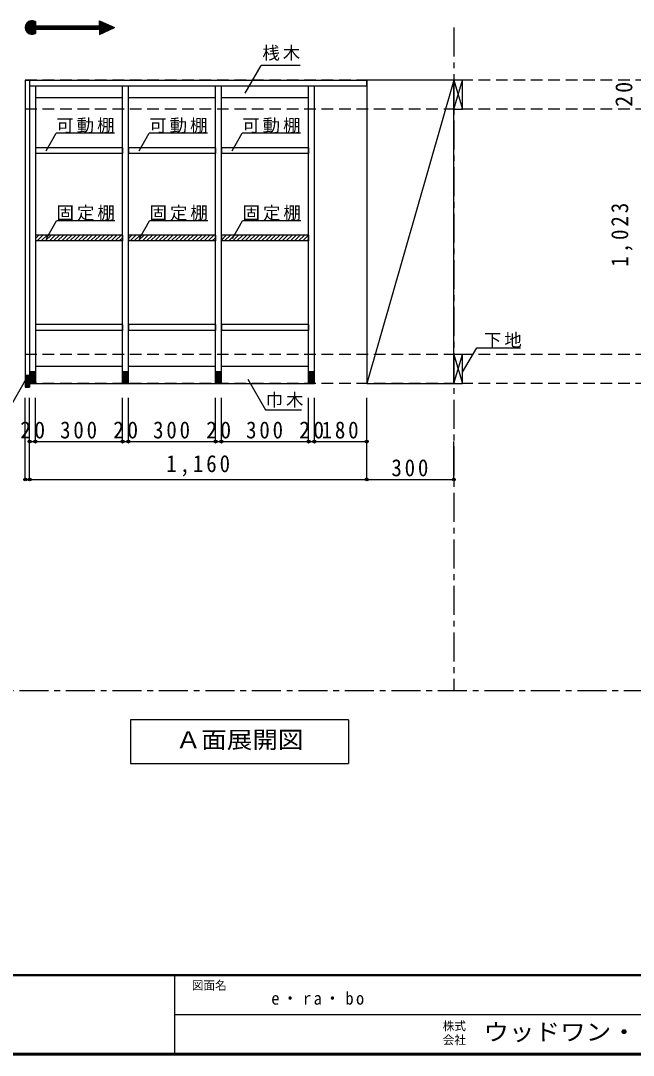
# Model space of a CAD drawing. Units: millimetres at full size, sheet at 1:20. Extents: x -8000 to 8000, y -2932 to 2722.
# Drawn here: x -4629 to -2521, y -2864 to 693 of the extents above; entities that cross this region are included whole.
import ezdxf
from ezdxf.enums import TextEntityAlignment as Align

# ---------------------------------------------------------------- set-up
doc = ezdxf.new("R2010")
doc.units = ezdxf.units.MM
doc.header["$LTSCALE"] = 20
doc.header["$PDMODE"] = 32
doc.header["$PDSIZE"] = 10
doc.linetypes.add('CHAIN1', pattern=[8, 5, -1, 1, -1])
doc.linetypes.add('DASHED2', pattern=[3, 2, -1])
for name, color, linetype in [('0-2_本体', 2, 'Continuous'), ('0-3_固定棚', 3, 'Continuous'), ('0-5', 4, 'Continuous'), ('0-7_桟木・巾木', 2, 'Continuous'), ('0-8_引き出し', 3, 'Continuous'), ('0-A_文字', 7, 'Continuous'), ('0-B_寸法', 4, 'Continuous'), ('0-C_ハッチ', 4, 'Continuous'), ('F-1_枠', 6, 'Continuous'), ('F-A_文字', 7, 'Continuous')]:
    doc.layers.add(name, color=color, linetype=linetype)
doc.styles.add('ＭＳ ゴシック', font='')
doc.styles.get('ＭＳ ゴシック').set_extended_font_data('MS Gothic')

# ---------------------------------------------------------------- blocks, each defined once
blk = doc.blocks.new('R40')
at = {"layer": '0-5', "color": 3}
for p, q in [((10, 18.67), (-10, 18.67)), ((-10, 16), (10, 16)), ((-10, 13.33), (10, 13.33)), ((-10, 10.67), (10, 10.67)), ((-10, 8), (10, 8)), ((-10, 5.33), (10, 5.33)), ((-10, 2.67), (10, 2.67)), ((-10, 0), (10, 0)), ((-10, -2.67), (10, -2.67)), ((-10, -5.33), (10, -5.33)), ((-10, -8), (10, -8)), ((-10, -10.67), (10, -10.67)), ((-10, -13.33), (10, -13.33)), ((-10, -16), (10, -16)), ((-10, -18.67), (10, -18.67))]:
    blk.add_line(p, q, dxfattribs=at)
blk = doc.blocks.new('R40-2')
at = {"layer": '0-5', "color": 3}
for p, q in [((7.5, 18.67), (-7.5, 18.67)), ((-7.5, 16), (7.5, 16)), ((-7.5, 13.33), (7.5, 13.33)), ((-7.5, 10.67), (7.5, 10.67)), ((-7.5, 8), (7.5, 8)), ((-7.5, 5.33), (7.5, 5.33)), ((-7.5, 2.67), (7.5, 2.67)), ((-7.5, 0), (7.5, 0)), ((-7.5, -2.67), (7.5, -2.67)), ((-7.5, -5.33), (7.5, -5.33)), ((-7.5, -8), (7.5, -8)), ((-7.5, -10.67), (7.5, -10.67)), ((-7.5, -13.33), (7.5, -13.33)), ((-7.5, -16), (7.5, -16)), ((-7.5, -18.67), (7.5, -18.67))]:
    blk.add_line(p, q, dxfattribs=at)

msp = doc.modelspace()

# ---------------------------------------------------------------- linework, layer by layer
at = {"layer": '0-2_本体', "color": 3}
for p, q in [((-4613.27, 488.73), (-3438.27, 488.73)), ((-4598.27, 488.73), (-4598.27, -567.27)), ((-4598.27, 468.73), (-3438.27, 468.73)), ((-4578.27, 468.73), (-4578.27, -554.27)), ((-4278.27, -554.27), (-4278.27, 468.73)), ((-4258.27, -554.27), (-4258.27, 468.73)), ((-3958.27, -554.27), (-3958.27, 468.73)), ((-3938.27, -554.27), (-3938.27, 468.73)), ((-3638.27, -554.27), (-3638.27, 468.73)), ((-3618.27, -554.27), (-3618.27, 468.73)), ((-3438.27, 468.73), (-3438.27, 488.73)), ((-4613.27, -567.27), (-4598.27, -567.27)), ((-4598.27, -554.27), (-3618.27, -554.27))]:
    msp.add_line(p, q, dxfattribs=at)
at = {"layer": '0-2_本体'}
msp.add_line((-3138.27, 488.73), (-3438.27, -554.27), dxfattribs=at)
at = {"layer": '0-2_本体', "color": 3}
msp.add_lwpolyline([(-4613.27, 488.73), (-4613.27, -567.27), (-4598.27, -567.27)], dxfattribs=at)
at = {"layer": '0-2_本体'}
msp.add_lwpolyline([(-3438.27, 488.73), (-3438.27, -554.27), (-3138.27, -554.27), (-3138.27, 488.73)], close=True, dxfattribs=at)
at = {"layer": '0-3_固定棚'}
for p, q in [((-4578.27, 256.23), (-4578.27, 236.23)), ((-4278.27, 256.23), (-4578.27, 256.23)), ((-4278.27, 256.23), (-4278.27, 236.23)), ((-4258.27, 256.23), (-4258.27, 236.23)), ((-3958.27, 256.23), (-4258.27, 256.23)), ((-3958.27, 256.23), (-3958.27, 236.23)), ((-3938.27, 256.23), (-3938.27, 236.23)), ((-3638.27, 256.23), (-3938.27, 256.23)), ((-3638.27, 256.23), (-3638.27, 236.23)), ((-4278.27, 236.23), (-4578.27, 236.23)), ((-3958.27, 236.23), (-4258.27, 236.23)), ((-3638.27, 236.23), (-3938.27, 236.23)), ((-4578.27, -44.27), (-4578.27, -64.27)), ((-4278.27, -44.27), (-4578.27, -44.27)), ((-4278.27, -64.27), (-4578.27, -64.27)), ((-4278.27, -44.27), (-4278.27, -64.27)), ((-4258.27, -44.27), (-4258.27, -64.27)), ((-3958.27, -44.27), (-4258.27, -44.27)), ((-3958.27, -64.27), (-4258.27, -64.27)), ((-3958.27, -44.27), (-3958.27, -64.27)), ((-3938.27, -44.27), (-3938.27, -64.27)), ((-3638.27, -44.27), (-3938.27, -44.27)), ((-3638.27, -64.27), (-3938.27, -64.27)), ((-3638.27, -44.27), (-3638.27, -64.27)), ((-4578.27, -351.77), (-4578.27, -371.77)), ((-4278.27, -351.77), (-4578.27, -351.77)), ((-4278.27, -351.77), (-4278.27, -371.77)), ((-4258.27, -351.77), (-4258.27, -371.77)), ((-3958.27, -351.77), (-4258.27, -351.77)), ((-3958.27, -351.77), (-3958.27, -371.77)), ((-3938.27, -351.77), (-3938.27, -371.77)), ((-3638.27, -351.77), (-3938.27, -351.77)), ((-3638.27, -351.77), (-3638.27, -371.77)), ((-4278.27, -371.77), (-4578.27, -371.77)), ((-3958.27, -371.77), (-4258.27, -371.77)), ((-3638.27, -371.77), (-3938.27, -371.77))]:
    msp.add_line(p, q, dxfattribs=at)
at = {"layer": '0-7_桟木・巾木', "color": 7}
for p, q in [((-4578.27, 428.73), (-4278.27, 428.73)), ((-4258.27, 428.73), (-3958.27, 428.73)), ((-3938.27, 428.73), (-3638.27, 428.73)), ((-4578.27, -494.27), (-4278.27, -494.27)), ((-4258.27, -494.27), (-3958.27, -494.27)), ((-3938.27, -494.27), (-3638.27, -494.27))]:
    msp.add_line(p, q, dxfattribs=at)
at = {"layer": '0-8_引き出し', "color": 7}
for p, q in [((-3138.27, 488.73), (-3108.27, 388.73)), ((-3138.27, 388.73), (-3108.27, 488.73)), ((-3138.27, -454.27), (-3108.27, -554.27)), ((-3138.27, -554.27), (-3108.27, -454.27))]:
    msp.add_line(p, q, dxfattribs=at)
at = {"layer": '0-8_引き出し'}
for p, q in [((-3138.27, 388.73), (-3108.27, 388.73)), ((-3138.27, -554.27), (-3108.27, -554.27))]:
    msp.add_line(p, q, dxfattribs=at)
for points in [[(-3108.27, 388.73), (-3108.27, 488.73), (-3138.27, 488.73)], [(-3108.27, -554.27), (-3108.27, -454.27), (-3138.27, -454.27)]]:
    msp.add_lwpolyline(points, dxfattribs=at)
at = {"layer": '0-A_文字'}
for p, q in [((-4613.27, 669.11), (-4589.32, 693.06)), ((-4613.13, 672.08), (-4592.29, 692.92)), ((-4613.09, 666.47), (-4586.68, 692.88)), ((-4612.65, 664.07), (-4584.28, 692.44)), ((-4612.47, 675.56), (-4595.77, 692.26)), ((-4612.02, 661.87), (-4582.08, 691.81)), ((-4611.23, 659.84), (-4580.05, 691.02)), ((-4610.72, 680.15), (-4600.36, 690.51)), ((-4610.28, 657.95), (-4578.16, 690.08)), ((-4609.21, 656.2), (-4577.86, 687.55)), ((-4608, 654.58), (-4577.86, 684.72)), ((-4606.67, 653.08), (-4577.86, 681.89)), ((-4605.23, 651.7), (-4577.86, 679.06)), ((-4603.66, 650.44), (-4577.86, 676.24)), ((-4367.09, 663.56), (-4343.86, 686.79)), ((-4364.26, 663.56), (-4341.93, 685.89)), ((-4361.43, 663.56), (-4340, 684.99)), ((-4358.61, 663.56), (-4338.07, 684.1)), ((-4357.37, 693.07), (-4306.56, 669.46)), ((-4357.37, 675.35), (-4357.37, 693.07)), ((-4357.37, 690.25), (-4355.45, 692.17)), ((-4357.37, 687.42), (-4353.52, 691.27)), ((-4357.37, 684.59), (-4351.59, 690.38)), ((-4357.37, 681.76), (-4349.66, 689.48)), ((-4357.37, 678.93), (-4347.72, 688.58)), ((-4357.37, 676.1), (-4345.79, 687.69)), ((-4357.37, 661.96), (-4336.14, 683.2)), ((-4357.37, 659.13), (-4334.21, 682.3)), ((-4357.37, 656.31), (-4332.27, 681.4)), ((-4357.37, 653.48), (-4330.34, 680.51)), ((-4357.37, 650.65), (-4328.41, 679.61)), ((-4357.37, 647.82), (-4326.48, 678.71)), ((-4355.78, 646.59), (-4324.55, 677.82)), ((-4350.5, 649.04), (-4322.62, 676.92)), ((-4345.21, 651.49), (-4320.69, 676.02)), ((-4601.97, 649.3), (-4575.91, 675.35)), ((-4600.14, 648.3), (-4573.09, 675.35)), ((-4598.18, 647.43), (-4570.26, 675.35)), ((-4596.06, 646.73), (-4567.43, 675.35)), ((-4593.75, 646.2), (-4577.86, 662.09)), ((-4591.23, 645.9), (-4577.86, 659.27)), ((-4588.42, 645.88), (-4577.86, 656.44)), ((-4585.2, 646.27), (-4577.86, 653.61)), ((-4581.24, 647.4), (-4577.86, 650.78)), ((-4577.86, 663.56), (-4577.86, 649.01)), ((-4577.86, 663.56), (-4357.37, 663.56)), ((-4576.4, 663.56), (-4564.6, 675.35)), ((-4573.57, 663.56), (-4561.77, 675.35)), ((-4570.74, 663.56), (-4558.94, 675.35)), ((-4567.91, 663.56), (-4556.12, 675.35)), ((-4565.08, 663.56), (-4553.29, 675.35)), ((-4562.25, 663.56), (-4550.46, 675.35)), ((-4559.42, 663.56), (-4547.63, 675.35)), ((-4556.6, 663.56), (-4544.8, 675.35)), ((-4553.77, 663.56), (-4541.97, 675.35)), ((-4550.94, 663.56), (-4539.15, 675.35)), ((-4548.11, 663.56), (-4536.32, 675.35)), ((-4545.28, 663.56), (-4533.49, 675.35)), ((-4542.45, 663.56), (-4530.66, 675.35)), ((-4539.63, 663.56), (-4527.83, 675.35)), ((-4536.8, 663.56), (-4525, 675.35)), ((-4533.97, 663.56), (-4522.17, 675.35)), ((-4531.14, 663.56), (-4519.35, 675.35)), ((-4528.31, 663.56), (-4516.52, 675.35)), ((-4525.48, 663.56), (-4513.69, 675.35)), ((-4522.65, 663.56), (-4510.86, 675.35)), ((-4519.83, 663.56), (-4508.03, 675.35)), ((-4517, 663.56), (-4505.2, 675.35)), ((-4514.17, 663.56), (-4502.38, 675.35)), ((-4511.34, 663.56), (-4499.55, 675.35)), ((-4508.51, 663.56), (-4496.72, 675.35)), ((-4505.68, 663.56), (-4493.89, 675.35)), ((-4502.86, 663.56), (-4491.06, 675.35)), ((-4500.03, 663.56), (-4488.23, 675.35)), ((-4497.2, 663.56), (-4485.41, 675.35)), ((-4494.37, 663.56), (-4482.58, 675.35)), ((-4491.54, 663.56), (-4479.75, 675.35)), ((-4488.71, 663.56), (-4476.92, 675.35)), ((-4485.89, 663.56), (-4474.09, 675.35)), ((-4483.06, 663.56), (-4471.26, 675.35)), ((-4480.23, 663.56), (-4468.43, 675.35)), ((-4477.4, 663.56), (-4465.61, 675.35)), ((-4474.57, 663.56), (-4462.78, 675.35)), ((-4471.74, 663.56), (-4459.95, 675.35)), ((-4468.91, 663.56), (-4457.12, 675.35)), ((-4466.09, 663.56), (-4454.29, 675.35)), ((-4463.26, 663.56), (-4451.46, 675.35)), ((-4460.43, 663.56), (-4448.64, 675.35)), ((-4457.6, 663.56), (-4445.81, 675.35)), ((-4454.77, 663.56), (-4442.98, 675.35)), ((-4451.94, 663.56), (-4440.15, 675.35)), ((-4449.12, 663.56), (-4437.32, 675.35)), ((-4446.29, 663.56), (-4434.49, 675.35)), ((-4443.46, 663.56), (-4431.67, 675.35)), ((-4440.63, 663.56), (-4428.84, 675.35)), ((-4437.8, 663.56), (-4426.01, 675.35)), ((-4434.97, 663.56), (-4423.18, 675.35)), ((-4432.15, 663.56), (-4420.35, 675.35)), ((-4429.32, 663.56), (-4417.52, 675.35)), ((-4426.49, 663.56), (-4414.69, 675.35)), ((-4423.66, 663.56), (-4411.87, 675.35)), ((-4420.83, 663.56), (-4409.04, 675.35)), ((-4418, 663.56), (-4406.21, 675.35)), ((-4415.17, 663.56), (-4403.38, 675.35)), ((-4412.35, 663.56), (-4400.55, 675.35)), ((-4409.52, 663.56), (-4397.72, 675.35)), ((-4406.69, 663.56), (-4394.9, 675.35)), ((-4403.86, 663.56), (-4392.07, 675.35)), ((-4401.03, 663.56), (-4389.24, 675.35)), ((-4398.2, 663.56), (-4386.41, 675.35)), ((-4395.38, 663.56), (-4383.58, 675.35)), ((-4392.55, 663.56), (-4380.75, 675.35)), ((-4389.72, 663.56), (-4377.93, 675.35)), ((-4386.89, 663.56), (-4375.1, 675.35)), ((-4384.06, 663.56), (-4372.27, 675.35)), ((-4381.23, 663.56), (-4369.44, 675.35)), ((-4378.41, 663.56), (-4366.61, 675.35)), ((-4375.58, 663.56), (-4363.78, 675.35)), ((-4372.75, 663.56), (-4360.95, 675.35)), ((-4369.92, 663.56), (-4358.13, 675.35)), ((-4357.37, 645.84), (-4306.56, 669.46)), ((-4357.37, 663.56), (-4357.37, 645.84)), ((-4339.93, 653.95), (-4318.76, 675.12)), ((-4334.65, 656.4), (-4316.83, 674.23)), ((-4329.37, 658.86), (-4314.89, 673.33)), ((-4324.08, 661.31), (-4312.96, 672.43)), ((-4318.8, 663.77), (-4311.03, 671.54)), ((-4313.52, 666.22), (-4309.1, 670.64)), ((-4308.23, 668.68), (-4307.17, 669.74)), ((-4541.37, 245.17), (-4506.36, 305.82)), ((-4306.36, 305.82), (-4506.36, 305.82)), ((-4221.37, 245.17), (-4186.36, 305.82)), ((-3986.36, 305.82), (-4186.36, 305.82)), ((-3901.37, 245.17), (-3866.36, 305.82)), ((-3666.36, 305.82), (-3866.36, 305.82)), ((-4540.37, -55.33), (-4505.36, 5.32)), ((-4305.36, 5.32), (-4505.36, 5.32)), ((-4220.37, -55.33), (-4185.36, 5.32)), ((-3985.36, 5.32), (-4185.36, 5.32)), ((-3900.37, -55.33), (-3865.36, 5.32)), ((-3665.36, 5.32), (-3865.36, 5.32)), ((-3108.27, -515.95), (-3059.51, -431.48)), ((-3059.51, -431.48), (-2908.98, -431.48)), ((-3846.81, -539.51), (-3786.09, -644.68)), ((-3786.09, -644.68), (-3662.32, -644.68)), ((-4250.77, -1711.27), (-4250.77, -1861.27)), ((-3500.77, -1711.27), (-4250.77, -1711.27)), ((-3500.77, -1711.27), (-3500.77, -1861.27)), ((-4250.77, -1861.27), (-3500.77, -1861.27))]:
    msp.add_line(p, q, dxfattribs=at)
at = {"layer": '0-A_文字', "linetype": 'CHAIN1'}
for p, q in [((-3138.27, 669.73), (-3138.27, -1611.27)), ((-853.27, -1611.27), (-4763.27, -1611.27))]:
    msp.add_line(p, q, dxfattribs=at)
at = {"layer": '0-A_文字'}
for points in [[(-4577.86, 689.9), (-4577.86, 675.35), (-4357.37, 675.35)], [(-4607.59, -533.51), (-4714.67, -718.98), (-5129.8, -718.98)]]:
    msp.add_lwpolyline(points, dxfattribs=at)
msp.add_arc((-4589.67, 669.46), 23.61, 60, 300, dxfattribs=at)
at = {"layer": '0-B_寸法', "color": 7}
for p in [(-3856.69, 443.66), (-3667.28, 538.62)]:
    msp.add_line(p, (-3801.86, 538.62), dxfattribs=at)
at = {"layer": '0-B_寸法', "linetype": 'DASHED2'}
for p, q in [((-853.27, 488.73), (-4613.27, 488.73)), ((-853.27, 388.73), (-4613.27, 388.73)), ((-853.27, -454.27), (-4613.27, -454.27)), ((-853.27, -554.27), (-4613.27, -554.27))]:
    msp.add_line(p, q, dxfattribs=at)
at = {"layer": '0-B_寸法'}
for p, q in [((-4613.27, -884.27), (-4613.27, -604.27)), ((-4598.27, -754.27), (-4598.27, -604.27)), ((-4578.27, -754.27), (-4578.27, -604.27)), ((-4278.27, -754.27), (-4278.27, -604.27)), ((-4258.27, -754.27), (-4258.27, -604.27)), ((-3958.27, -754.27), (-3958.27, -604.27)), ((-3938.27, -754.27), (-3938.27, -604.27)), ((-3638.27, -754.27), (-3638.27, -604.27)), ((-3618.27, -754.27), (-3618.27, -604.27)), ((-3618.27, -754.27), (-3618.27, -604.27)), ((-3438.27, -754.27), (-3438.27, -604.27)), ((-4598.27, -754.27), (-4578.27, -754.27)), ((-4598.27, -884.27), (-4598.27, -754.27)), ((-4598.27, -884.27), (-4598.27, -754.27)), ((-4578.27, -754.27), (-4278.27, -754.27)), ((-4278.27, -754.27), (-4258.27, -754.27)), ((-4258.27, -754.27), (-3958.27, -754.27)), ((-3958.27, -754.27), (-3938.27, -754.27)), ((-3938.27, -754.27), (-3638.27, -754.27)), ((-3638.27, -754.27), (-3618.27, -754.27)), ((-3618.27, -754.27), (-3438.27, -754.27)), ((-3438.27, -884.27), (-3438.27, -754.27)), ((-3138.27, -884.27), (-3138.27, -754.27)), ((-4613.27, -884.27), (-4598.27, -884.27)), ((-4598.27, -884.27), (-3438.27, -884.27)), ((-3438.27, -884.27), (-3138.27, -884.27))]:
    msp.add_line(p, q, dxfattribs=at)
at = {"layer": '0-B_寸法', "color": 7}
for p in [(-4598.27, -754.27), (-4578.27, -754.27), (-4278.27, -754.27), (-4258.27, -754.27), (-3958.27, -754.27), (-3938.27, -754.27), (-3638.27, -754.27), (-3618.27, -754.27), (-3438.27, -754.27), (-4613.27, -884.27), (-4598.27, -884.27), (-3438.27, -884.27), (-3138.27, -884.27)]:
    msp.add_point(p, dxfattribs=at)
at = {"layer": '0-C_ハッチ'}
for p, q in [((-4578.27, -56.01), (-4566.53, -44.27)), ((-4572.39, -64.27), (-4552.39, -44.27)), ((-4558.25, -64.27), (-4538.25, -44.27)), ((-4544.11, -64.27), (-4524.11, -44.27)), ((-4529.96, -64.27), (-4509.96, -44.27)), ((-4515.82, -64.27), (-4495.82, -44.27)), ((-4501.68, -64.27), (-4481.68, -44.27)), ((-4487.54, -64.27), (-4467.54, -44.27)), ((-4473.39, -64.27), (-4453.39, -44.27)), ((-4459.25, -64.27), (-4439.25, -44.27)), ((-4445.11, -64.27), (-4425.11, -44.27)), ((-4430.97, -64.27), (-4410.97, -44.27)), ((-4416.83, -64.27), (-4396.83, -44.27)), ((-4402.68, -64.27), (-4382.68, -44.27)), ((-4388.54, -64.27), (-4368.54, -44.27)), ((-4374.4, -64.27), (-4354.4, -44.27)), ((-4360.26, -64.27), (-4340.26, -44.27)), ((-4346.12, -64.27), (-4326.12, -44.27)), ((-4331.97, -64.27), (-4311.97, -44.27)), ((-4317.83, -64.27), (-4297.83, -44.27)), ((-4303.69, -64.27), (-4283.69, -44.27)), ((-4289.55, -64.27), (-4278.27, -53)), ((-4258.27, -56.01), (-4246.53, -44.27)), ((-4252.39, -64.27), (-4232.39, -44.27)), ((-4238.25, -64.27), (-4218.25, -44.27)), ((-4224.11, -64.27), (-4204.11, -44.27)), ((-4209.96, -64.27), (-4189.96, -44.27)), ((-4195.82, -64.27), (-4175.82, -44.27)), ((-4181.68, -64.27), (-4161.68, -44.27)), ((-4167.54, -64.27), (-4147.54, -44.27)), ((-4153.39, -64.27), (-4133.39, -44.27)), ((-4139.25, -64.27), (-4119.25, -44.27)), ((-4125.11, -64.27), (-4105.11, -44.27)), ((-4110.97, -64.27), (-4090.97, -44.27)), ((-4096.83, -64.27), (-4076.83, -44.27)), ((-4082.68, -64.27), (-4062.68, -44.27)), ((-4068.54, -64.27), (-4048.54, -44.27)), ((-4054.4, -64.27), (-4034.4, -44.27)), ((-4040.26, -64.27), (-4020.26, -44.27)), ((-4026.12, -64.27), (-4006.12, -44.27)), ((-4011.97, -64.27), (-3991.97, -44.27)), ((-3997.83, -64.27), (-3977.83, -44.27)), ((-3983.69, -64.27), (-3963.69, -44.27)), ((-3969.55, -64.27), (-3958.27, -53)), ((-3938.27, -61.28), (-3921.26, -44.27)), ((-3938.27, -47.14), (-3935.4, -44.27)), ((-3927.12, -64.27), (-3907.12, -44.27)), ((-3912.98, -64.27), (-3892.98, -44.27)), ((-3898.84, -64.27), (-3878.84, -44.27)), ((-3884.69, -64.27), (-3864.69, -44.27)), ((-3870.55, -64.27), (-3850.55, -44.27)), ((-3856.41, -64.27), (-3836.41, -44.27)), ((-3842.27, -64.27), (-3822.27, -44.27)), ((-3828.13, -64.27), (-3808.13, -44.27)), ((-3813.98, -64.27), (-3793.98, -44.27)), ((-3799.84, -64.27), (-3779.84, -44.27)), ((-3785.7, -64.27), (-3765.7, -44.27)), ((-3771.56, -64.27), (-3751.56, -44.27)), ((-3757.41, -64.27), (-3737.41, -44.27)), ((-3743.27, -64.27), (-3723.27, -44.27)), ((-3729.13, -64.27), (-3709.13, -44.27)), ((-3714.99, -64.27), (-3694.99, -44.27)), ((-3700.85, -64.27), (-3680.85, -44.27)), ((-3686.7, -64.27), (-3666.7, -44.27)), ((-3672.56, -64.27), (-3652.56, -44.27)), ((-3658.42, -64.27), (-3638.42, -44.27)), ((-3644.28, -64.27), (-3638.27, -58.26))]:
    msp.add_line(p, q, dxfattribs=at)
at = {"layer": 'F-1_枠'}
for p, q in [((-200, -2587.71), (-8000, -2587.71)), ((-200, -2591.04), (-8000, -2591.04)), ((-4100, -2591.04), (-4100, -2857.71)), ((-4100, -2724.37), (-206.67, -2724.38)), ((-200, -2857.71), (-8000, -2857.71)), ((-200, -2861.04), (-8000, -2861.04)), ((-200, -2864.37), (-8000, -2864.37))]:
    msp.add_line(p, q, dxfattribs=at)

# ---------------------------------------------------------------- block references
at = {"layer": '0-2_本体'}
msp.add_blockref('R40-2', (-4605.77, -545.93), dxfattribs=at)
at = {"layer": '0-5'}
for p in [(-4588.27, -532.93), (-4268.27, -532.93), (-3948.27, -532.93), (-3628.27, -532.93)]:
    msp.add_blockref('R40', p, dxfattribs=at)

# ---------------------------------------------------------------- texts
at = {"layer": '0-A_文字', "style": 'ＭＳ ゴシック', "width": 1.1}
msp.add_text('Ａ面展開図', height=58.65, dxfattribs=at).set_placement((-4095.77, -1826.27), align=Align.BOTTOM_LEFT)
at = {"layer": '0-A_文字', "char_height": 43.99, "attachment_point": 7, "style": 'ＭＳ ゴシック'}
for s, insert in [('\\T1.17;可動棚', (-4506.36, 305.82)), ('\\T1.17;可動棚', (-4186.36, 305.82)), ('\\T1.17;可動棚', (-3866.36, 305.82)), ('\\T1.17;固定棚', (-4505.36, 5.32)), ('\\T1.17;固定棚', (-4185.36, 5.32)), ('\\T1.17;固定棚', (-3865.36, 5.32)), ('\\T1.17;下地', (-3035, -431.48)), ('\\T1.17;巾木', (-3786.09, -637.57))]:
    msp.add_mtext(s, dxfattribs=dict(at, insert=insert))
at = {"layer": '0-B_寸法', "color": 7, "attachment_point": 7, "style": 'ＭＳ ゴシック'}
for s, insert, char_height in [('\\T1.17;桟木', (-3797.28, 555.08), 43.99), ('\\T1.27;\\W0.95;20', (-4630.77, -744.27), 58.65), ('\\T1.27;\\W0.9;300', (-4493.27, -744.27), 58.65), ('\\T1.27;\\W0.95;20', (-4310.77, -744.27), 58.65), ('\\T1.27;\\W0.9;300', (-4173.27, -744.27), 58.65), ('\\T1.27;\\W0.95;20', (-3990.77, -744.27), 58.65), ('\\T1.27;\\W0.9;300', (-3853.27, -744.27), 58.65), ('\\T1.27;\\W0.95;20', (-3670.77, -744.27), 58.65), ('\\T1.27;\\W0.9;180', (-3593.27, -744.27), 58.65), ('\\T1.28;\\W0.9;1,160', (-4128.27, -874.27), 58.65), ('\\T1.27;\\W0.9;300', (-3353.27, -874.27), 58.65)]:
    msp.add_mtext(s, dxfattribs=dict(at, insert=insert, char_height=char_height))
at = {"layer": '0-B_寸法', "color": 7, "char_height": 58.65, "attachment_point": 7, "rotation": 90, "style": 'ＭＳ ゴシック'}
for s, insert in [('\\T1.27;\\W0.95;20', (-2523.27, 396.83)), ('\\T1.28;\\W0.9;1,023', (-2523.27, -152.77))]:
    msp.add_mtext(s, dxfattribs=dict(at, insert=insert))
at = {"layer": 'F-A_文字', "style": 'ＭＳ ゴシック'}
for s, p in [('図面名', (-4040, -2647.71)), ('株式', (-3176.67, -2787.04)), ('会社', (-3176.67, -2835.04))]:
    msp.add_text(s, height=29.33, dxfattribs=at).set_placement(p, align=Align.BOTTOM_LEFT)
at = {"layer": 'F-A_文字', "style": 'ＭＳ ゴシック', "width": 1.1}
msp.add_text('ウッドワン・・・', height=58.65, dxfattribs=at).set_placement((-3036.67, -2831.04), align=Align.BOTTOM_LEFT)
at = {"layer": 'F-A_文字', "insert": (-3766.67, -2691.04), "char_height": 43.99, "attachment_point": 7, "style": 'ＭＳ ゴシック'}
msp.add_mtext('\\T1.28;\\W0.95;e・ra・bo', dxfattribs=at)

doc.saveas('drawing.dxf')
